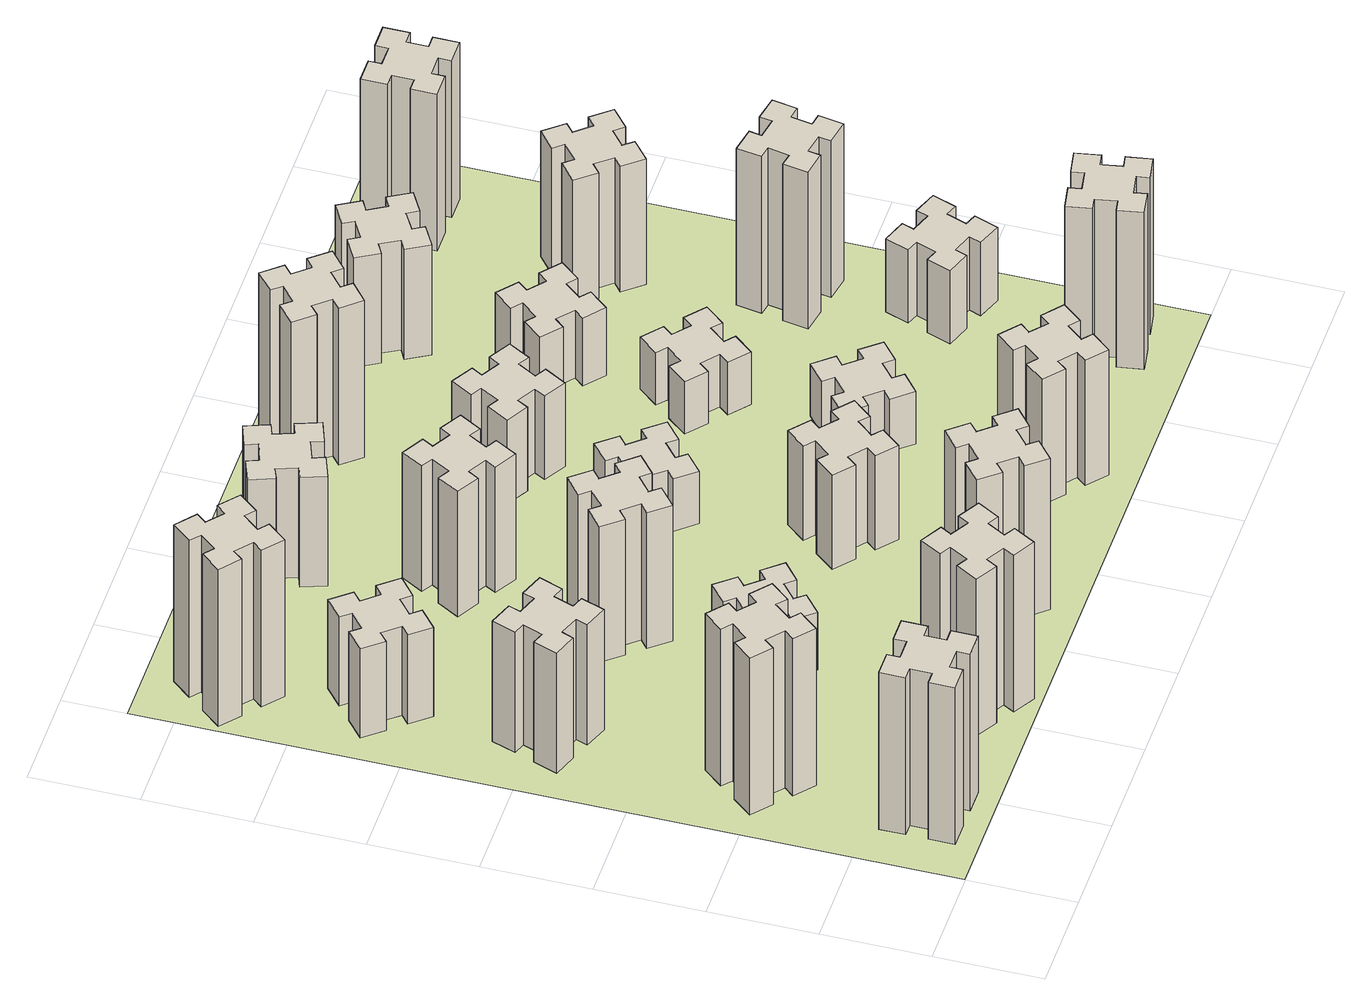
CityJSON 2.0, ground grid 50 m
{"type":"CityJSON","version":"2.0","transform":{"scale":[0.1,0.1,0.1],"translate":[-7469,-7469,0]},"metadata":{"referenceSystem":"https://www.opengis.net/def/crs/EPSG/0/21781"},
"CityObjects":{
"building1":{"type":"Building","attributes":{"class":"1000","function":"1000","usage":"1000","yearOfConstruction":2016,"roofType":"1000","measuredHeight":90,"storeysAboveGround":30,"storeysBelowGround":0},"geometry":[{"type":"Solid","lod":"1","boundaries":[[[[0,1,2,3,4,5,6,7,8,9,10,11,12,13,14,15,16,17,18,19]],[[17,16,20,21]],[[16,15,22,20]],[[15,14,23,22]],[[14,13,24,23]],[[13,12,25,24]],[[12,11,26,25]],[[11,10,27,26]],[[10,9,28,27]],[[9,8,29,28]],[[8,7,30,29]],[[7,6,31,30]],[[6,5,32,31]],[[5,4,33,32]],[[4,3,34,33]],[[3,2,35,34]],[[2,1,36,35]],[[1,0,37,36]],[[0,19,38,37]],[[19,18,39,38]],[[18,17,21,39]],[[24,25,26,27,28,29,30,31,32,33,34,35,36,37,38,39,21,20,22,23]]]]}]},
"building2":{"type":"Building","attributes":{"class":"1000","function":"1000","usage":"1000","yearOfConstruction":2016,"roofType":"1000","measuredHeight":90,"storeysAboveGround":30,"storeysBelowGround":0},"geometry":[{"type":"Solid","lod":"1","boundaries":[[[[40,41,42,43,44,45,46,47,48,49,50,51,52,53,54,55,56,57,58,59]],[[57,56,60,61]],[[56,55,62,60]],[[55,54,63,62]],[[54,53,64,63]],[[53,52,65,64]],[[52,51,66,65]],[[51,50,67,66]],[[50,49,68,67]],[[49,48,69,68]],[[48,47,70,69]],[[47,46,71,70]],[[46,45,72,71]],[[45,44,73,72]],[[44,43,74,73]],[[43,42,75,74]],[[42,41,76,75]],[[41,40,77,76]],[[40,59,78,77]],[[59,58,79,78]],[[58,57,61,79]],[[64,65,66,67,68,69,70,71,72,73,74,75,76,77,78,79,61,60,62,63]]]]}]},
"building3":{"type":"Building","attributes":{"class":"1000","function":"1000","usage":"1000","yearOfConstruction":2016,"roofType":"1000","measuredHeight":69,"storeysAboveGround":30,"storeysBelowGround":0},"geometry":[{"type":"Solid","lod":"1","boundaries":[[[[80,81,82,83,84,85,86,87,88,89,90,91,92,93,94,95,96,97,98,99]],[[97,96,100,101]],[[96,95,102,100]],[[95,94,103,102]],[[94,93,104,103]],[[93,92,105,104]],[[92,91,106,105]],[[91,90,107,106]],[[90,89,108,107]],[[89,88,109,108]],[[88,87,110,109]],[[87,86,111,110]],[[86,85,112,111]],[[85,84,113,112]],[[84,83,114,113]],[[83,82,115,114]],[[82,81,116,115]],[[81,80,117,116]],[[80,99,118,117]],[[99,98,119,118]],[[98,97,101,119]],[[104,105,106,107,108,109,110,111,112,113,114,115,116,117,118,119,101,100,102,103]]]]}]},
"building4":{"type":"Building","attributes":{"class":"1000","function":"1000","usage":"1000","yearOfConstruction":2016,"roofType":"1000","measuredHeight":51,"storeysAboveGround":30,"storeysBelowGround":0},"geometry":[{"type":"Solid","lod":"1","boundaries":[[[[120,121,122,123,124,125,126,127,128,129,130,131,132,133,134,135,136,137,138,139]],[[137,136,140,141]],[[136,135,142,140]],[[135,134,143,142]],[[134,133,144,143]],[[133,132,145,144]],[[132,131,146,145]],[[131,130,147,146]],[[130,129,148,147]],[[129,128,149,148]],[[128,127,150,149]],[[127,126,151,150]],[[126,125,152,151]],[[125,124,153,152]],[[124,123,154,153]],[[123,122,155,154]],[[122,121,156,155]],[[121,120,157,156]],[[120,139,158,157]],[[139,138,159,158]],[[138,137,141,159]],[[144,145,146,147,148,149,150,151,152,153,154,155,156,157,158,159,141,140,142,143]]]]}]},
"building5":{"type":"Building","attributes":{"class":"1000","function":"1000","usage":"1000","yearOfConstruction":2016,"roofType":"1000","measuredHeight":90,"storeysAboveGround":30,"storeysBelowGround":0},"geometry":[{"type":"Solid","lod":"1","boundaries":[[[[160,161,162,163,164,165,166,167,168,169,170,171,172,173,174,175,176,177,178,179]],[[177,176,180,181]],[[176,175,182,180]],[[175,174,183,182]],[[174,173,184,183]],[[173,172,185,184]],[[172,171,186,185]],[[171,170,187,186]],[[170,169,188,187]],[[169,168,189,188]],[[168,167,190,189]],[[167,166,191,190]],[[166,165,192,191]],[[165,164,193,192]],[[164,163,194,193]],[[163,162,195,194]],[[162,161,196,195]],[[161,160,197,196]],[[160,179,198,197]],[[179,178,199,198]],[[178,177,181,199]],[[184,185,186,187,188,189,190,191,192,193,194,195,196,197,198,199,181,180,182,183]]]]}]},
"building6":{"type":"Building","attributes":{"class":"1000","function":"1000","usage":"1000","yearOfConstruction":2016,"roofType":"1000","measuredHeight":90,"storeysAboveGround":30,"storeysBelowGround":0},"geometry":[{"type":"Solid","lod":"1","boundaries":[[[[200,201,202,203,204,205,206,207,208,209,210,211,212,213,214,215,216,217,218,219]],[[217,216,220,221]],[[216,215,222,220]],[[215,214,223,222]],[[214,213,224,223]],[[213,212,225,224]],[[212,211,226,225]],[[211,210,227,226]],[[210,209,228,227]],[[209,208,229,228]],[[208,207,230,229]],[[207,206,231,230]],[[206,205,232,231]],[[205,204,233,232]],[[204,203,234,233]],[[203,202,235,234]],[[202,201,236,235]],[[201,200,237,236]],[[200,219,238,237]],[[219,218,239,238]],[[218,217,221,239]],[[224,225,226,227,228,229,230,231,232,233,234,235,236,237,238,239,221,220,222,223]]]]}]},
"building7":{"type":"Building","attributes":{"class":"1000","function":"1000","usage":"1000","yearOfConstruction":2016,"roofType":"1000","measuredHeight":33,"storeysAboveGround":30,"storeysBelowGround":0},"geometry":[{"type":"Solid","lod":"1","boundaries":[[[[240,241,242,243,244,245,246,247,248,249,250,251,252,253,254,255,256,257,258,259]],[[257,256,260,261]],[[256,255,262,260]],[[255,254,263,262]],[[254,253,264,263]],[[253,252,265,264]],[[252,251,266,265]],[[251,250,267,266]],[[250,249,268,267]],[[249,248,269,268]],[[248,247,270,269]],[[247,246,271,270]],[[246,245,272,271]],[[245,244,273,272]],[[244,243,274,273]],[[243,242,275,274]],[[242,241,276,275]],[[241,240,277,276]],[[240,259,278,277]],[[259,258,279,278]],[[258,257,261,279]],[[264,265,266,267,268,269,270,271,272,273,274,275,276,277,278,279,261,260,262,263]]]]}]},
"building8":{"type":"Building","attributes":{"class":"1000","function":"1000","usage":"1000","yearOfConstruction":2016,"roofType":"1000","measuredHeight":78,"storeysAboveGround":30,"storeysBelowGround":0},"geometry":[{"type":"Solid","lod":"1","boundaries":[[[[280,281,282,283,284,285,286,287,288,289,290,291,292,293,294,295,296,297,298,299]],[[297,296,300,301]],[[296,295,302,300]],[[295,294,303,302]],[[294,293,304,303]],[[293,292,305,304]],[[292,291,306,305]],[[291,290,307,306]],[[290,289,308,307]],[[289,288,309,308]],[[288,287,310,309]],[[287,286,311,310]],[[286,285,312,311]],[[285,284,313,312]],[[284,283,314,313]],[[283,282,315,314]],[[282,281,316,315]],[[281,280,317,316]],[[280,299,318,317]],[[299,298,319,318]],[[298,297,301,319]],[[304,305,306,307,308,309,310,311,312,313,314,315,316,317,318,319,301,300,302,303]]]]}]},
"building9":{"type":"Building","attributes":{"class":"1000","function":"1000","usage":"1000","yearOfConstruction":2016,"roofType":"1000","measuredHeight":87,"storeysAboveGround":30,"storeysBelowGround":0},"geometry":[{"type":"Solid","lod":"1","boundaries":[[[[320,321,322,323,324,325,326,327,328,329,330,331,332,333,334,335,336,337,338,339]],[[337,336,340,341]],[[336,335,342,340]],[[335,334,343,342]],[[334,333,344,343]],[[333,332,345,344]],[[332,331,346,345]],[[331,330,347,346]],[[330,329,348,347]],[[329,328,349,348]],[[328,327,350,349]],[[327,326,351,350]],[[326,325,352,351]],[[325,324,353,352]],[[324,323,354,353]],[[323,322,355,354]],[[322,321,356,355]],[[321,320,357,356]],[[320,339,358,357]],[[339,338,359,358]],[[338,337,341,359]],[[344,345,346,347,348,349,350,351,352,353,354,355,356,357,358,359,341,340,342,343]]]]}]},
"building10":{"type":"Building","attributes":{"class":"1000","function":"1000","usage":"1000","yearOfConstruction":2016,"roofType":"1000","measuredHeight":72,"storeysAboveGround":30,"storeysBelowGround":0},"geometry":[{"type":"Solid","lod":"1","boundaries":[[[[360,361,362,363,364,365,366,367,368,369,370,371,372,373,374,375,376,377,378,379]],[[377,376,380,381]],[[376,375,382,380]],[[375,374,383,382]],[[374,373,384,383]],[[373,372,385,384]],[[372,371,386,385]],[[371,370,387,386]],[[370,369,388,387]],[[369,368,389,388]],[[368,367,390,389]],[[367,366,391,390]],[[366,365,392,391]],[[365,364,393,392]],[[364,363,394,393]],[[363,362,395,394]],[[362,361,396,395]],[[361,360,397,396]],[[360,379,398,397]],[[379,378,399,398]],[[378,377,381,399]],[[384,385,386,387,388,389,390,391,392,393,394,395,396,397,398,399,381,380,382,383]]]]}]},
"building11":{"type":"Building","attributes":{"class":"1000","function":"1000","usage":"1000","yearOfConstruction":2016,"roofType":"1000","measuredHeight":63,"storeysAboveGround":30,"storeysBelowGround":0},"geometry":[{"type":"Solid","lod":"1","boundaries":[[[[400,401,402,403,404,405,406,407,408,409,410,411,412,413,414,415,416,417,418,419]],[[417,416,420,421]],[[416,415,422,420]],[[415,414,423,422]],[[414,413,424,423]],[[413,412,425,424]],[[412,411,426,425]],[[411,410,427,426]],[[410,409,428,427]],[[409,408,429,428]],[[408,407,430,429]],[[407,406,431,430]],[[406,405,432,431]],[[405,404,433,432]],[[404,403,434,433]],[[403,402,435,434]],[[402,401,436,435]],[[401,400,437,436]],[[400,419,438,437]],[[419,418,439,438]],[[418,417,421,439]],[[424,425,426,427,428,429,430,431,432,433,434,435,436,437,438,439,421,420,422,423]]]]}]},
"building12":{"type":"Building","attributes":{"class":"1000","function":"1000","usage":"1000","yearOfConstruction":2016,"roofType":"1000","measuredHeight":54,"storeysAboveGround":30,"storeysBelowGround":0},"geometry":[{"type":"Solid","lod":"1","boundaries":[[[[440,441,442,443,444,445,446,447,448,449,450,451,452,453,454,455,456,457,458,459]],[[457,456,460,461]],[[456,455,462,460]],[[455,454,463,462]],[[454,453,464,463]],[[453,452,465,464]],[[452,451,466,465]],[[451,450,467,466]],[[450,449,468,467]],[[449,448,469,468]],[[448,447,470,469]],[[447,446,471,470]],[[446,445,472,471]],[[445,444,473,472]],[[444,443,474,473]],[[443,442,475,474]],[[442,441,476,475]],[[441,440,477,476]],[[440,459,478,477]],[[459,458,479,478]],[[458,457,461,479]],[[464,465,466,467,468,469,470,471,472,473,474,475,476,477,478,479,461,460,462,463]]]]}]},
"building13":{"type":"Building","attributes":{"class":"1000","function":"1000","usage":"1000","yearOfConstruction":2016,"roofType":"1000","measuredHeight":30,"storeysAboveGround":30,"storeysBelowGround":0},"geometry":[{"type":"Solid","lod":"1","boundaries":[[[[480,481,482,483,484,485,486,487,488,489,490,491,492,493,494,495,496,497,498,499]],[[497,496,500,501]],[[496,495,502,500]],[[495,494,503,502]],[[494,493,504,503]],[[493,492,505,504]],[[492,491,506,505]],[[491,490,507,506]],[[490,489,508,507]],[[489,488,509,508]],[[488,487,510,509]],[[487,486,511,510]],[[486,485,512,511]],[[485,484,513,512]],[[484,483,514,513]],[[483,482,515,514]],[[482,481,516,515]],[[481,480,517,516]],[[480,499,518,517]],[[499,498,519,518]],[[498,497,501,519]],[[504,505,506,507,508,509,510,511,512,513,514,515,516,517,518,519,501,500,502,503]]]]}]},
"building14":{"type":"Building","attributes":{"class":"1000","function":"1000","usage":"1000","yearOfConstruction":2016,"roofType":"1000","measuredHeight":72,"storeysAboveGround":30,"storeysBelowGround":0},"geometry":[{"type":"Solid","lod":"1","boundaries":[[[[520,521,522,523,524,525,526,527,528,529,530,531,532,533,534,535,536,537,538,539]],[[537,536,540,541]],[[536,535,542,540]],[[535,534,543,542]],[[534,533,544,543]],[[533,532,545,544]],[[532,531,546,545]],[[531,530,547,546]],[[530,529,548,547]],[[529,528,549,548]],[[528,527,550,549]],[[527,526,551,550]],[[526,525,552,551]],[[525,524,553,552]],[[524,523,554,553]],[[523,522,555,554]],[[522,521,556,555]],[[521,520,557,556]],[[520,539,558,557]],[[539,538,559,558]],[[538,537,541,559]],[[544,545,546,547,548,549,550,551,552,553,554,555,556,557,558,559,541,540,542,543]]]]}]},
"building15":{"type":"Building","attributes":{"class":"1000","function":"1000","usage":"1000","yearOfConstruction":2016,"roofType":"1000","measuredHeight":48,"storeysAboveGround":30,"storeysBelowGround":0},"geometry":[{"type":"Solid","lod":"1","boundaries":[[[[560,561,562,563,564,565,566,567,568,569,570,571,572,573,574,575,576,577,578,579]],[[577,576,580,581]],[[576,575,582,580]],[[575,574,583,582]],[[574,573,584,583]],[[573,572,585,584]],[[572,571,586,585]],[[571,570,587,586]],[[570,569,588,587]],[[569,568,589,588]],[[568,567,590,589]],[[567,566,591,590]],[[566,565,592,591]],[[565,564,593,592]],[[564,563,594,593]],[[563,562,595,594]],[[562,561,596,595]],[[561,560,597,596]],[[560,579,598,597]],[[579,578,599,598]],[[578,577,581,599]],[[584,585,586,587,588,589,590,591,592,593,594,595,596,597,598,599,581,580,582,583]]]]}]},
"building16":{"type":"Building","attributes":{"class":"1000","function":"1000","usage":"1000","yearOfConstruction":2016,"roofType":"1000","measuredHeight":90,"storeysAboveGround":30,"storeysBelowGround":0},"geometry":[{"type":"Solid","lod":"1","boundaries":[[[[600,601,602,603,604,605,606,607,608,609,610,611,612,613,614,615,616,617,618,619]],[[617,616,620,621]],[[616,615,622,620]],[[615,614,623,622]],[[614,613,624,623]],[[613,612,625,624]],[[612,611,626,625]],[[611,610,627,626]],[[610,609,628,627]],[[609,608,629,628]],[[608,607,630,629]],[[607,606,631,630]],[[606,605,632,631]],[[605,604,633,632]],[[604,603,634,633]],[[603,602,635,634]],[[602,601,636,635]],[[601,600,637,636]],[[600,619,638,637]],[[619,618,639,638]],[[618,617,621,639]],[[624,625,626,627,628,629,630,631,632,633,634,635,636,637,638,639,621,620,622,623]]]]}]},
"building17":{"type":"Building","attributes":{"class":"1000","function":"1000","usage":"1000","yearOfConstruction":2016,"roofType":"1000","measuredHeight":30,"storeysAboveGround":30,"storeysBelowGround":0},"geometry":[{"type":"Solid","lod":"1","boundaries":[[[[640,641,642,643,644,645,646,647,648,649,650,651,652,653,654,655,656,657,658,659]],[[657,656,660,661]],[[656,655,662,660]],[[655,654,663,662]],[[654,653,664,663]],[[653,652,665,664]],[[652,651,666,665]],[[651,650,667,666]],[[650,649,668,667]],[[649,648,669,668]],[[648,647,670,669]],[[647,646,671,670]],[[646,645,672,671]],[[645,644,673,672]],[[644,643,674,673]],[[643,642,675,674]],[[642,641,676,675]],[[641,640,677,676]],[[640,659,678,677]],[[659,658,679,678]],[[658,657,661,679]],[[664,665,666,667,668,669,670,671,672,673,674,675,676,677,678,679,661,660,662,663]]]]}]},
"building18":{"type":"Building","attributes":{"class":"1000","function":"1000","usage":"1000","yearOfConstruction":2016,"roofType":"1000","measuredHeight":30,"storeysAboveGround":30,"storeysBelowGround":0},"geometry":[{"type":"Solid","lod":"1","boundaries":[[[[680,681,682,683,684,685,686,687,688,689,690,691,692,693,694,695,696,697,698,699]],[[697,696,700,701]],[[696,695,702,700]],[[695,694,703,702]],[[694,693,704,703]],[[693,692,705,704]],[[692,691,706,705]],[[691,690,707,706]],[[690,689,708,707]],[[689,688,709,708]],[[688,687,710,709]],[[687,686,711,710]],[[686,685,712,711]],[[685,684,713,712]],[[684,683,714,713]],[[683,682,715,714]],[[682,681,716,715]],[[681,680,717,716]],[[680,699,718,717]],[[699,698,719,718]],[[698,697,701,719]],[[704,705,706,707,708,709,710,711,712,713,714,715,716,717,718,719,701,700,702,703]]]]}]},
"building19":{"type":"Building","attributes":{"class":"1000","function":"1000","usage":"1000","yearOfConstruction":2016,"roofType":"1000","measuredHeight":39,"storeysAboveGround":30,"storeysBelowGround":0},"geometry":[{"type":"Solid","lod":"1","boundaries":[[[[720,721,722,723,724,725,726,727,728,729,730,731,732,733,734,735,736,737,738,739]],[[737,736,740,741]],[[736,735,742,740]],[[735,734,743,742]],[[734,733,744,743]],[[733,732,745,744]],[[732,731,746,745]],[[731,730,747,746]],[[730,729,748,747]],[[729,728,749,748]],[[728,727,750,749]],[[727,726,751,750]],[[726,725,752,751]],[[725,724,753,752]],[[724,723,754,753]],[[723,722,755,754]],[[722,721,756,755]],[[721,720,757,756]],[[720,739,758,757]],[[739,738,759,758]],[[738,737,741,759]],[[744,745,746,747,748,749,750,751,752,753,754,755,756,757,758,759,741,740,742,743]]]]}]},
"building20":{"type":"Building","attributes":{"class":"1000","function":"1000","usage":"1000","yearOfConstruction":2016,"roofType":"1000","measuredHeight":90,"storeysAboveGround":30,"storeysBelowGround":0},"geometry":[{"type":"Solid","lod":"1","boundaries":[[[[760,761,762,763,764,765,766,767,768,769,770,771,772,773,774,775,776,777,778,779]],[[777,776,780,781]],[[776,775,782,780]],[[775,774,783,782]],[[774,773,784,783]],[[773,772,785,784]],[[772,771,786,785]],[[771,770,787,786]],[[770,769,788,787]],[[769,768,789,788]],[[768,767,790,789]],[[767,766,791,790]],[[766,765,792,791]],[[765,764,793,792]],[[764,763,794,793]],[[763,762,795,794]],[[762,761,796,795]],[[761,760,797,796]],[[760,779,798,797]],[[779,778,799,798]],[[778,777,781,799]],[[784,785,786,787,788,789,790,791,792,793,794,795,796,797,798,799,781,780,782,783]]]]}]},
"building21":{"type":"Building","attributes":{"class":"1000","function":"1000","usage":"1000","yearOfConstruction":2016,"roofType":"1000","measuredHeight":63,"storeysAboveGround":30,"storeysBelowGround":0},"geometry":[{"type":"Solid","lod":"1","boundaries":[[[[800,801,802,803,804,805,806,807,808,809,810,811,812,813,814,815,816,817,818,819]],[[817,816,820,821]],[[816,815,822,820]],[[815,814,823,822]],[[814,813,824,823]],[[813,812,825,824]],[[812,811,826,825]],[[811,810,827,826]],[[810,809,828,827]],[[809,808,829,828]],[[808,807,830,829]],[[807,806,831,830]],[[806,805,832,831]],[[805,804,833,832]],[[804,803,834,833]],[[803,802,835,834]],[[802,801,836,835]],[[801,800,837,836]],[[800,819,838,837]],[[819,818,839,838]],[[818,817,821,839]],[[824,825,826,827,828,829,830,831,832,833,834,835,836,837,838,839,821,820,822,823]]]]}]},
"building22":{"type":"Building","attributes":{"class":"1000","function":"1000","usage":"1000","yearOfConstruction":2016,"roofType":"1000","measuredHeight":42,"storeysAboveGround":30,"storeysBelowGround":0},"geometry":[{"type":"Solid","lod":"1","boundaries":[[[[840,841,842,843,844,845,846,847,848,849,850,851,852,853,854,855,856,857,858,859]],[[857,856,860,861]],[[856,855,862,860]],[[855,854,863,862]],[[854,853,864,863]],[[853,852,865,864]],[[852,851,866,865]],[[851,850,867,866]],[[850,849,868,867]],[[849,848,869,868]],[[848,847,870,869]],[[847,846,871,870]],[[846,845,872,871]],[[845,844,873,872]],[[844,843,874,873]],[[843,842,875,874]],[[842,841,876,875]],[[841,840,877,876]],[[840,859,878,877]],[[859,858,879,878]],[[858,857,861,879]],[[864,865,866,867,868,869,870,871,872,873,874,875,876,877,878,879,861,860,862,863]]]]}]},
"building23":{"type":"Building","attributes":{"class":"1000","function":"1000","usage":"1000","yearOfConstruction":2016,"roofType":"1000","measuredHeight":90,"storeysAboveGround":30,"storeysBelowGround":0},"geometry":[{"type":"Solid","lod":"1","boundaries":[[[[880,881,882,883,884,885,886,887,888,889,890,891,892,893,894,895,896,897,898,899]],[[897,896,900,901]],[[896,895,902,900]],[[895,894,903,902]],[[894,893,904,903]],[[893,892,905,904]],[[892,891,906,905]],[[891,890,907,906]],[[890,889,908,907]],[[889,888,909,908]],[[888,887,910,909]],[[887,886,911,910]],[[886,885,912,911]],[[885,884,913,912]],[[884,883,914,913]],[[883,882,915,914]],[[882,881,916,915]],[[881,880,917,916]],[[880,899,918,917]],[[899,898,919,918]],[[898,897,901,919]],[[904,905,906,907,908,909,910,911,912,913,914,915,916,917,918,919,901,900,902,903]]]]}]},
"building24":{"type":"Building","attributes":{"class":"1000","function":"1000","usage":"1000","yearOfConstruction":2016,"roofType":"1000","measuredHeight":72,"storeysAboveGround":30,"storeysBelowGround":0},"geometry":[{"type":"Solid","lod":"1","boundaries":[[[[920,921,922,923,924,925,926,927,928,929,930,931,932,933,934,935,936,937,938,939]],[[937,936,940,941]],[[936,935,942,940]],[[935,934,943,942]],[[934,933,944,943]],[[933,932,945,944]],[[932,931,946,945]],[[931,930,947,946]],[[930,929,948,947]],[[929,928,949,948]],[[928,927,950,949]],[[927,926,951,950]],[[926,925,952,951]],[[925,924,953,952]],[[924,923,954,953]],[[923,922,955,954]],[[922,921,956,955]],[[921,920,957,956]],[[920,939,958,957]],[[939,938,959,958]],[[938,937,941,959]],[[944,945,946,947,948,949,950,951,952,953,954,955,956,957,958,959,941,940,942,943]]]]}]},
"building25":{"type":"Building","attributes":{"class":"1000","function":"1000","usage":"1000","yearOfConstruction":2016,"roofType":"1000","measuredHeight":90,"storeysAboveGround":30,"storeysBelowGround":0},"geometry":[{"type":"Solid","lod":"1","boundaries":[[[[960,961,962,963,964,965,966,967,968,969,970,971,972,973,974,975,976,977,978,979]],[[977,976,980,981]],[[976,975,982,980]],[[975,974,983,982]],[[974,973,984,983]],[[973,972,985,984]],[[972,971,986,985]],[[971,970,987,986]],[[970,969,988,987]],[[969,968,989,988]],[[968,967,990,989]],[[967,966,991,990]],[[966,965,992,991]],[[965,964,993,992]],[[964,963,994,993]],[[963,962,995,994]],[[962,961,996,995]],[[961,960,997,996]],[[960,979,998,997]],[[979,978,999,998]],[[978,977,981,999]],[[984,985,986,987,988,989,990,991,992,993,994,995,996,997,998,999,981,980,982,983]]]]}]},
"landuse1":{"type":"LandUse","attributes":{"name":"plot1","function":"1010"},"geometry":[{"type":"MultiSurface","lod":"1","boundaries":[[[1000,1001,1002,1003]]]}]}
},
"vertices":[
[265,325,0],[265,225,0],[205,225,0],[205,105,0],[325,105,0],[325,165,0],[425,165,0],[425,105,0],[545,105,0],[545,225,0],[485,225,0],[485,325,0],[545,325,0],[545,445,0],[425,445,0],[425,385,0],[325,385,0],[325,445,0],[205,445,0],[205,325,0],[325,385,900],[325,445,900],[425,385,900],[425,445,900],[545,445,900],[545,325,900],[485,325,900],[485,225,900],[545,225,900],[545,105,900],[425,105,900],[425,165,900],[325,165,900],[325,105,900],[205,105,900],[205,225,900],[265,225,900],[265,325,900],[205,325,900],[205,445,900],
[484,1067,0],[408,1132,0],[446,1178,0],[354,1255,0],[277,1163,0],[323,1124,0],[259,1048,0],[213,1086,0],[136,994,0],[228,917,0],[266,963,0],[343,899,0],[304,853,0],[396,776,0],[473,868,0],[427,906,0],[492,983,0],[538,944,0],[615,1036,0],[523,1113,0],[492,983,900],[538,944,900],[427,906,900],[473,868,900],[396,776,900],[304,853,900],[343,899,900],[266,963,900],[228,917,900],[136,994,900],[213,1086,900],[259,1048,900],[323,1124,900],[277,1163,900],[354,1255,900],[446,1178,900],[408,1132,900],[484,1067,900],[523,1113,900],[615,1036,900],
[291,1869,0],[385,1835,0],[364,1779,0],[477,1737,0],[518,1850,0],[462,1871,0],[496,1965,0],[552,1944,0],[593,2057,0],[480,2098,0],[460,2042,0],[366,2076,0],[387,2132,0],[274,2173,0],[233,2060,0],[289,2040,0],[255,1946,0],[199,1967,0],[157,1854,0],[270,1813,0],[255,1946,690],[199,1967,690],[289,2040,690],[233,2060,690],[274,2173,690],[387,2132,690],[366,2076,690],[460,2042,690],[480,2098,690],[593,2057,690],[552,1944,690],[496,1965,690],[462,1871,690],[518,1850,690],[477,1737,690],[364,1779,690],[385,1835,690],[291,1869,690],[270,1813,690],[157,1854,690],
[492,2728,0],[427,2804,0],[473,2843,0],[396,2935,0],[304,2858,0],[343,2812,0],[266,2747,0],[228,2793,0],[136,2716,0],[213,2624,0],[259,2663,0],[323,2586,0],[277,2548,0],[354,2456,0],[446,2533,0],[408,2579,0],[484,2643,0],[523,2597,0],[615,2674,0],[538,2766,0],[484,2643,510],[523,2597,510],[408,2579,510],[446,2533,510],[354,2456,510],[277,2548,510],[323,2586,510],[259,2663,510],[213,2624,510],[136,2716,510],[228,2793,510],[266,2747,510],[343,2812,510],[304,2858,510],[396,2935,510],[473,2843,510],[427,2804,510],[492,2728,510],[538,2766,510],[615,2674,510],
[1214,346,0],[1127,396,0],[1157,448,0],[1053,508,0],[993,404,0],[1045,374,0],[995,287,0],[943,317,0],[883,213,0],[987,153,0],[1017,205,0],[1104,155,0],[1074,103,0],[1178,43,0],[1238,147,0],[1186,177,0],[1236,264,0],[1288,234,0],[1348,338,0],[1244,398,0],[1236,264,900],[1288,234,900],[1186,177,900],[1238,147,900],[1178,43,900],[1074,103,900],[1104,155,900],[1017,205,900],[987,153,900],[883,213,900],[943,317,900],[995,287,900],[1045,374,900],[993,404,900],[1053,508,900],[1157,448,900],[1127,396,900],[1214,346,900],[1244,398,900],[1348,338,900],
[384,3387,0],[308,3452,0],[346,3498,0],[254,3575,0],[177,3483,0],[223,3444,0],[159,3368,0],[113,3406,0],[36,3314,0],[128,3237,0],[166,3283,0],[243,3219,0],[204,3173,0],[296,3096,0],[373,3188,0],[327,3226,0],[392,3303,0],[438,3264,0],[515,3356,0],[423,3433,0],[392,3303,900],[438,3264,900],[327,3226,900],[373,3188,900],[296,3096,900],[204,3173,900],[243,3219,900],[166,3283,900],[128,3237,900],[36,3314,900],[113,3406,900],[159,3368,900],[223,3444,900],[177,3483,900],[254,3575,900],[346,3498,900],[308,3452,900],[384,3387,900],[423,3433,900],[515,3356,900],
[1083,1332,0],[1006,1267,0],[968,1313,0],[876,1236,0],[953,1144,0],[999,1183,0],[1063,1106,0],[1017,1068,0],[1094,976,0],[1186,1053,0],[1148,1099,0],[1224,1163,0],[1263,1117,0],[1355,1194,0],[1278,1286,0],[1232,1248,0],[1167,1324,0],[1213,1363,0],[1136,1455,0],[1044,1378,0],[1167,1324,330],[1213,1363,330],[1232,1248,330],[1278,1286,330],[1355,1194,330],[1263,1117,330],[1224,1163,330],[1148,1099,330],[1186,1053,330],[1094,976,330],[1017,1068,330],[1063,1106,330],[999,1183,330],[953,1144,330],[876,1236,330],[968,1313,330],[1006,1267,330],[1083,1332,330],[1044,1378,330],[1136,1455,330],
[1083,1972,0],[1006,1907,0],[968,1953,0],[876,1876,0],[953,1784,0],[999,1823,0],[1063,1746,0],[1017,1708,0],[1094,1616,0],[1186,1693,0],[1148,1739,0],[1224,1803,0],[1263,1757,0],[1355,1834,0],[1278,1926,0],[1232,1888,0],[1167,1964,0],[1213,2003,0],[1136,2095,0],[1044,2018,0],[1167,1964,780],[1213,2003,780],[1232,1888,780],[1278,1926,780],[1355,1834,780],[1263,1757,780],[1224,1803,780],[1148,1739,780],[1186,1693,780],[1094,1616,780],[1017,1708,780],[1063,1746,780],[999,1823,780],[953,1784,780],[876,1876,780],[968,1953,780],[1006,1907,780],[1083,1972,780],[1044,2018,780],[1136,2095,780],
[1639,343,0],[1703,266,0],[1657,228,0],[1734,136,0],[1826,213,0],[1788,259,0],[1864,323,0],[1903,277,0],[1995,354,0],[1918,446,0],[1872,408,0],[1807,484,0],[1853,523,0],[1776,615,0],[1684,538,0],[1723,492,0],[1646,427,0],[1608,473,0],[1516,396,0],[1593,304,0],[1646,427,870],[1608,473,870],[1723,492,870],[1684,538,870],[1776,615,870],[1853,523,870],[1807,484,870],[1872,408,870],[1918,446,870],[1995,354,870],[1903,277,870],[1864,323,870],[1788,259,870],[1826,213,870],[1734,136,870],[1657,228,870],[1703,266,870],[1639,343,870],[1593,304,870],[1516,396,870],
[1314,2666,0],[1227,2716,0],[1257,2768,0],[1153,2828,0],[1093,2724,0],[1145,2694,0],[1095,2607,0],[1043,2637,0],[983,2533,0],[1087,2473,0],[1117,2525,0],[1204,2475,0],[1174,2423,0],[1278,2363,0],[1338,2467,0],[1286,2497,0],[1336,2584,0],[1388,2554,0],[1448,2658,0],[1344,2718,0],[1336,2584,720],[1388,2554,720],[1286,2497,720],[1338,2467,720],[1278,2363,720],[1174,2423,720],[1204,2475,720],[1117,2525,720],[1087,2473,720],[983,2533,720],[1043,2637,720],[1095,2607,720],[1145,2694,720],[1093,2724,720],[1153,2828,720],[1257,2768,720],[1227,2716,720],[1314,2666,720],[1344,2718,720],[1448,2658,720],
[1125,3456,0],[1031,3422,0],[1010,3478,0],[897,3437,0],[939,3324,0],[995,3345,0],[1029,3251,0],[973,3230,0],[1014,3117,0],[1127,3159,0],[1106,3215,0],[1200,3249,0],[1220,3193,0],[1333,3234,0],[1292,3347,0],[1236,3326,0],[1202,3420,0],[1258,3440,0],[1217,3553,0],[1104,3512,0],[1202,3420,630],[1258,3440,630],[1236,3326,630],[1292,3347,630],[1333,3234,630],[1220,3193,630],[1200,3249,630],[1106,3215,630],[1127,3159,630],[1014,3117,630],[973,3230,630],[1029,3251,630],[995,3345,630],[939,3324,630],[897,3437,630],[1010,3478,630],[1031,3422,630],[1125,3456,630],[1104,3512,630],[1217,3553,630],
[1846,1063,0],[1923,999,0],[1884,953,0],[1976,876,0],[2053,968,0],[2007,1006,0],[2072,1083,0],[2118,1044,0],[2195,1136,0],[2103,1213,0],[2064,1167,0],[1988,1232,0],[2026,1278,0],[1934,1355,0],[1857,1263,0],[1903,1224,0],[1839,1148,0],[1793,1186,0],[1716,1094,0],[1808,1017,0],[1839,1148,540],[1793,1186,540],[1903,1224,540],[1857,1263,540],[1934,1355,540],[2026,1278,540],[1988,1232,540],[2064,1167,540],[2103,1213,540],[2195,1136,540],[2118,1044,540],[2072,1083,540],[2007,1006,540],[2053,968,540],[1976,876,540],[1884,953,540],[1923,999,540],[1846,1063,540],[1808,1017,540],[1716,1094,540],
[1972,1988,0],[1907,2064,0],[1953,2103,0],[1876,2195,0],[1784,2118,0],[1823,2072,0],[1746,2007,0],[1708,2053,0],[1616,1976,0],[1693,1884,0],[1739,1923,0],[1803,1846,0],[1757,1808,0],[1834,1716,0],[1926,1793,0],[1888,1839,0],[1964,1903,0],[2003,1857,0],[2095,1934,0],[2018,2026,0],[1964,1903,300],[2003,1857,300],[1888,1839,300],[1926,1793,300],[1834,1716,300],[1757,1808,300],[1803,1846,300],[1739,1923,300],[1693,1884,300],[1616,1976,300],[1708,2053,300],[1746,2007,300],[1823,2072,300],[1784,2118,300],[1876,2195,300],[1953,2103,300],[1907,2064,300],[1972,1988,300],[2018,2026,300],[2095,1934,300],
[2486,323,0],[2563,259,0],[2524,213,0],[2616,136,0],[2693,228,0],[2647,266,0],[2712,343,0],[2758,304,0],[2835,396,0],[2743,473,0],[2704,427,0],[2628,492,0],[2666,538,0],[2574,615,0],[2497,523,0],[2543,484,0],[2479,408,0],[2433,446,0],[2356,354,0],[2448,277,0],[2479,408,720],[2433,446,720],[2543,484,720],[2497,523,720],[2574,615,720],[2666,538,720],[2628,492,720],[2704,427,720],[2743,473,720],[2835,396,720],[2758,304,720],[2712,343,720],[2647,266,720],[2693,228,720],[2616,136,720],[2524,213,720],[2563,259,720],[2486,323,720],[2448,277,720],[2356,354,720],
[2026,2497,0],[2076,2584,0],[2128,2554,0],[2188,2658,0],[2084,2718,0],[2054,2666,0],[1967,2716,0],[1997,2768,0],[1893,2828,0],[1833,2724,0],[1885,2694,0],[1835,2607,0],[1783,2637,0],[1723,2533,0],[1827,2473,0],[1857,2525,0],[1944,2475,0],[1914,2423,0],[2018,2363,0],[2078,2467,0],[1944,2475,480],[1914,2423,480],[1857,2525,480],[1827,2473,480],[1723,2533,480],[1783,2637,480],[1835,2607,480],[1885,2694,480],[1833,2724,480],[1893,2828,480],[1997,2768,480],[1967,2716,480],[2054,2666,480],[2084,2718,480],[2188,2658,480],[2128,2554,480],[2076,2584,480],[2026,2497,480],[2078,2467,480],[2018,2363,480],
[1823,3552,0],[1746,3487,0],[1708,3533,0],[1616,3456,0],[1693,3364,0],[1739,3403,0],[1803,3326,0],[1757,3288,0],[1834,3196,0],[1926,3273,0],[1888,3319,0],[1964,3383,0],[2003,3337,0],[2095,3414,0],[2018,3506,0],[1972,3468,0],[1907,3544,0],[1953,3583,0],[1876,3675,0],[1784,3598,0],[1907,3544,900],[1953,3583,900],[1972,3468,900],[2018,3506,900],[2095,3414,900],[2003,3337,900],[1964,3383,900],[1888,3319,900],[1926,3273,900],[1834,3196,900],[1757,3288,900],[1803,3326,900],[1739,3403,900],[1693,3364,900],[1616,3456,900],[1708,3533,900],[1746,3487,900],[1823,3552,900],[1784,3598,900],[1876,3675,900],
[2628,1099,0],[2704,1163,0],[2743,1117,0],[2835,1194,0],[2758,1286,0],[2712,1248,0],[2647,1324,0],[2693,1363,0],[2616,1455,0],[2524,1378,0],[2563,1332,0],[2486,1267,0],[2448,1313,0],[2356,1236,0],[2433,1144,0],[2479,1183,0],[2543,1106,0],[2497,1068,0],[2574,976,0],[2666,1053,0],[2543,1106,300],[2497,1068,300],[2479,1183,300],[2433,1144,300],[2356,1236,300],[2448,1313,300],[2486,1267,300],[2563,1332,300],[2524,1378,300],[2616,1455,300],[2693,1363,300],[2647,1324,300],[2712,1248,300],[2758,1286,300],[2835,1194,300],[2743,1117,300],[2704,1163,300],[2628,1099,300],[2666,1053,300],[2574,976,300],
[2704,2007,0],[2628,2072,0],[2666,2118,0],[2574,2195,0],[2497,2103,0],[2543,2064,0],[2479,1988,0],[2433,2026,0],[2356,1934,0],[2448,1857,0],[2486,1903,0],[2563,1839,0],[2524,1793,0],[2616,1716,0],[2693,1808,0],[2647,1846,0],[2712,1923,0],[2758,1884,0],[2835,1976,0],[2743,2053,0],[2712,1923,300],[2758,1884,300],[2647,1846,300],[2693,1808,300],[2616,1716,300],[2524,1793,300],[2563,1839,300],[2486,1903,300],[2448,1857,300],[2356,1934,300],[2433,2026,300],[2479,1988,300],[2543,2064,300],[2497,2103,300],[2574,2195,300],[2666,2118,300],[2628,2072,300],[2704,2007,300],[2743,2053,300],[2835,1976,300],
[2486,2543,0],[2563,2479,0],[2524,2433,0],[2616,2356,0],[2693,2448,0],[2647,2486,0],[2712,2563,0],[2758,2524,0],[2835,2616,0],[2743,2693,0],[2704,2647,0],[2628,2712,0],[2666,2758,0],[2574,2835,0],[2497,2743,0],[2543,2704,0],[2479,2628,0],[2433,2666,0],[2356,2574,0],[2448,2497,0],[2479,2628,390],[2433,2666,390],[2543,2704,390],[2497,2743,390],[2574,2835,390],[2666,2758,390],[2628,2712,390],[2704,2647,390],[2743,2693,390],[2835,2616,390],[2758,2524,390],[2712,2563,390],[2647,2486,390],[2693,2448,390],[2616,2356,390],[2524,2433,390],[2563,2479,390],[2486,2543,390],[2448,2497,390],[2356,2574,390],
[3465,492,0],[3367,475,0],[3357,534,0],[3238,513,0],[3259,395,0],[3318,405,0],[3336,307,0],[3277,297,0],[3297,178,0],[3416,199,0],[3405,258,0],[3504,276,0],[3514,217,0],[3632,237,0],[3611,356,0],[3552,345,0],[3535,444,0],[3594,454,0],[3573,572,0],[3455,551,0],[3535,444,900],[3594,454,900],[3552,345,900],[3611,356,900],[3632,237,900],[3514,217,900],[3504,276,900],[3405,258,900],[3416,199,900],[3297,178,900],[3277,297,900],[3336,307,900],[3318,405,900],[3259,395,900],[3238,513,900],[3357,534,900],[3367,475,900],[3465,492,900],[3455,551,900],[3573,572,900],
[2716,3347,0],[2666,3434,0],[2718,3464,0],[2658,3568,0],[2554,3508,0],[2584,3456,0],[2497,3406,0],[2467,3458,0],[2363,3398,0],[2423,3294,0],[2475,3324,0],[2525,3237,0],[2473,3207,0],[2533,3103,0],[2637,3163,0],[2607,3215,0],[2694,3265,0],[2724,3213,0],[2828,3273,0],[2768,3377,0],[2694,3265,630],[2724,3213,630],[2607,3215,630],[2637,3163,630],[2533,3103,630],[2473,3207,630],[2525,3237,630],[2475,3324,630],[2423,3294,630],[2363,3398,630],[2467,3458,630],[2497,3406,630],[2584,3456,630],[2554,3508,630],[2658,3568,630],[2718,3464,630],[2666,3434,630],[2716,3347,630],[2768,3377,630],[2828,3273,630],
[3351,1029,0],[3445,995,0],[3424,939,0],[3537,897,0],[3578,1010,0],[3522,1031,0],[3556,1125,0],[3612,1104,0],[3653,1217,0],[3540,1258,0],[3520,1202,0],[3426,1236,0],[3447,1292,0],[3334,1333,0],[3293,1220,0],[3349,1200,0],[3315,1106,0],[3259,1127,0],[3217,1014,0],[3330,973,0],[3315,1106,420],[3259,1127,420],[3349,1200,420],[3293,1220,420],[3334,1333,420],[3447,1292,420],[3426,1236,420],[3520,1202,420],[3540,1258,420],[3653,1217,420],[3612,1104,420],[3556,1125,420],[3522,1031,420],[3578,1010,420],[3537,897,420],[3424,939,420],[3445,995,420],[3351,1029,420],[3330,973,420],[3217,1014,420],
[3267,1656,0],[3365,1638,0],[3355,1579,0],[3473,1558,0],[3494,1677,0],[3435,1687,0],[3452,1785,0],[3511,1775,0],[3532,1893,0],[3414,1914,0],[3404,1855,0],[3305,1872,0],[3316,1931,0],[3197,1952,0],[3177,1834,0],[3236,1824,0],[3218,1725,0],[3159,1736,0],[3138,1617,0],[3257,1597,0],[3218,1725,900],[3159,1736,900],[3236,1824,900],[3177,1834,900],[3197,1952,900],[3316,1931,900],[3305,1872,900],[3404,1855,900],[3414,1914,900],[3532,1893,900],[3511,1775,900],[3452,1785,900],[3435,1687,900],[3494,1677,900],[3473,1558,900],[3355,1579,900],[3365,1638,900],[3267,1656,900],[3257,1597,900],[3138,1617,900],
[3119,2563,0],[3183,2486,0],[3137,2448,0],[3214,2356,0],[3306,2433,0],[3268,2479,0],[3344,2543,0],[3383,2497,0],[3475,2574,0],[3398,2666,0],[3352,2628,0],[3287,2704,0],[3333,2743,0],[3256,2835,0],[3164,2758,0],[3203,2712,0],[3126,2647,0],[3088,2693,0],[2996,2616,0],[3073,2524,0],[3126,2647,720],[3088,2693,720],[3203,2712,720],[3164,2758,720],[3256,2835,720],[3333,2743,720],[3287,2704,720],[3352,2628,720],[3398,2666,720],[3475,2574,720],[3383,2497,720],[3344,2543,720],[3268,2479,720],[3306,2433,720],[3214,2356,720],[3137,2448,720],[3183,2486,720],[3119,2563,720],[3073,2524,720],[2996,2616,720],
[3285,3325,0],[3385,3325,0],[3385,3265,0],[3505,3265,0],[3505,3385,0],[3445,3385,0],[3445,3485,0],[3505,3485,0],[3505,3605,0],[3385,3605,0],[3385,3545,0],[3285,3545,0],[3285,3605,0],[3165,3605,0],[3165,3485,0],[3225,3485,0],[3225,3385,0],[3165,3385,0],[3165,3265,0],[3285,3265,0],[3225,3385,900],[3165,3385,900],[3225,3485,900],[3165,3485,900],[3165,3605,900],[3285,3605,900],[3285,3545,900],[3385,3545,900],[3385,3605,900],[3505,3605,900],[3505,3485,900],[3445,3485,900],[3445,3385,900],[3505,3385,900],[3505,3265,900],[3385,3265,900],[3385,3325,900],[3285,3325,900],[3285,3265,900],[3165,3265,900],
[5,3705,0],[3705,3705,0],[3705,5,0],[5,5,0]
]}
